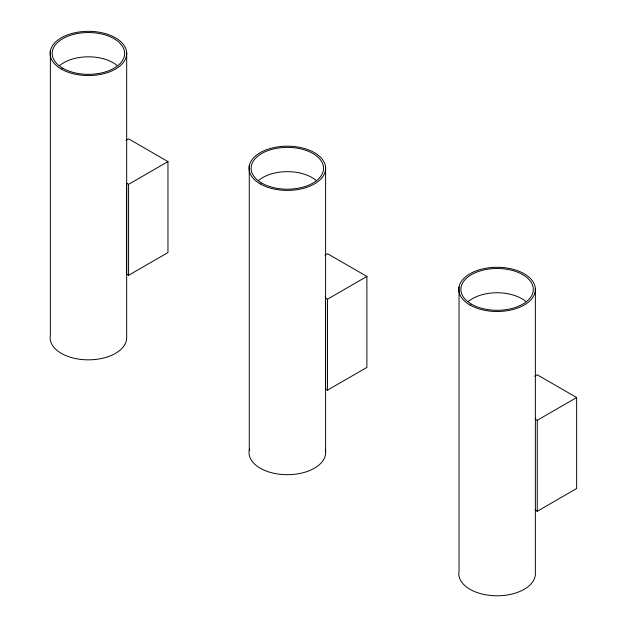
<?xml version="1.0" encoding="UTF-8"?>
<svg xmlns="http://www.w3.org/2000/svg" width="627" height="627" viewBox="0 0 627 627"><rect width="100%" height="100%" fill="white"/><g stroke="black" fill="none" stroke-linecap="round" stroke-linejoin="round"><path stroke-width="0.94" d="M126.066 140.299L128.574 138.849L167.965 161.594L167.965 252.563L128.574 275.308L126.607 274.164L126.607 183.194L128.574 184.338L167.965 161.594M324.99 255.15L327.506 253.7L366.897 276.436L366.897 367.414L327.506 390.151L325.531 389.014L325.531 298.044A38.302 22.11 0 0 0 325.241 296.477M325.531 298.044L327.506 299.181L366.897 276.436M534.745 376.255L537.261 374.797L576.652 397.542L576.652 488.511L537.261 511.256L535.286 510.119M535.286 419.149L537.261 420.286L576.652 397.542M537.261 420.286L537.261 511.256M535.364 288.569L535.364 572.851A38.302 22.11 0 0 1 495.659 595.775A38.302 22.11 0 0 1 459.035 571.205L459.035 286.923M327.506 299.181L327.506 390.151M325.601 167.464L325.601 451.746M249.272 165.818L249.272 450.1M128.574 184.338L128.574 275.308M126.678 52.621L126.678 336.903A38.302 22.11 0 0 1 86.973 359.82A38.302 22.11 0 0 1 50.348 335.249L50.348 50.967M468.306 301.548A34.814 20.103 0 0 1 525.614 301.328M59.62 65.6A34.814 20.103 0 0 1 116.928 65.38M325.342 449.872A38.302 22.11 0 0 1 286.108 474.678A38.302 22.11 0 0 1 249.695 448.477M258.551 180.443A34.814 20.103 0 0 1 315.851 180.223M471.488 304.181A36.209 20.903 0 0 0 532.064 294.808A36.209 20.903 0 0 0 487.72 269.202A36.209 20.903 0 0 0 471.488 304.181M470.007 305.028A38.302 22.11 0 0 0 534.086 295.121A38.302 22.11 0 0 0 487.179 268.035A38.302 22.11 0 0 0 470.007 305.028M62.802 68.225A36.209 20.903 0 0 0 123.386 58.86A36.209 20.903 0 0 0 79.033 33.255A36.209 20.903 0 0 0 62.802 68.225M61.328 69.08A38.302 22.11 0 0 0 125.4 59.165A38.302 22.11 0 0 0 78.493 32.087A38.302 22.11 0 0 0 61.328 69.08M261.725 183.076A36.209 20.903 0 0 0 322.309 173.703A36.209 20.903 0 0 0 277.957 148.097A36.209 20.903 0 0 0 261.725 183.076M260.252 183.93A38.302 22.11 0 0 0 324.324 174.016A38.302 22.11 0 0 0 277.416 146.937A38.302 22.11 0 0 0 260.252 183.93"/></g></svg>
